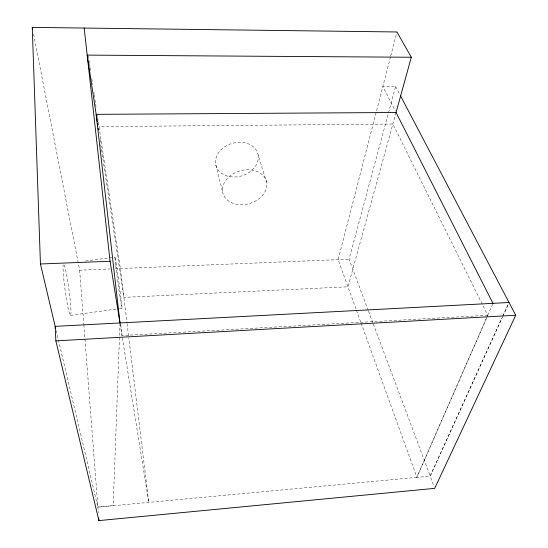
<?xml version="1.0" encoding="UTF-8"?>
<svg xmlns="http://www.w3.org/2000/svg" width="548" height="548" viewBox="0 0 548 548"><rect width="100%" height="100%" fill="white"/><g stroke="black" fill="none" stroke-linecap="round" stroke-linejoin="round"><path stroke-width="0.41" stroke-dasharray="2.74 2.06" d="M119.998 323.06L113.176 505.619L97.88 507.037M390.512 56.807L338.116 259.663L356.145 309.469M390.724 55.978L396.93 31.969M368.222 310.442L349.055 259.218L388.244 113.751M388.47 112.929L395.594 86.481L382.846 86.481L395.3 111.011M396.06 112.498L347.939 286.796L123.896 297.372L100.743 144.59M56.156 330.519L97.88 507.14L416.816 477.37L487.754 315.285L392.875 124.04L98.88 126.65M492.645 304.092L416.816 477.37M361.084 323.128L416.918 477.383L430.221 476.144L502.317 317.292L430.118 476.13L434.126 486.83M502.674 316.511L508.325 304.051L502.66 316.511M70.562 315.401L116.087 309.058M119.457 308.593L121.985 308.236M85.488 261.04L115.025 257.115M487.754 315.285L122.005 335.54L120.635 323.656M33.579 34.12L79.652 270.198L110.21 268.952M115.299 268.746L349.055 259.218M395.594 86.481L399.971 94.818M368.523 311.243L373.017 323.252M373.318 324.053L430.221 476.144M356.433 310.278L360.796 322.327M258.094 154.81A21.769 16.947 -16.2 0 1 229.009 176.497A21.769 16.947 -16.2 0 1 223.577 147.597A21.769 16.947 -16.2 0 1 258.094 154.81L266.588 182.231A22.509 17.022 -16 0 1 236.387 204.253A22.509 17.022 -16 0 1 231.023 175.196A22.509 17.022 -16 0 1 266.588 182.231M215.809 165.017L222.865 192.807M120.094 323.649L148.789 502.393L128.828 338.013M99.976 139.528L100.613 143.747M88.372 55.896L89.386 62.643M89.516 63.493L90.023 66.863M90.146 67.712L90.66 71.082M91.797 78.679L92.687 84.584M93.831 92.18L94.085 93.866M94.215 94.715L94.852 98.928M94.975 99.777L95.482 103.147M95.612 103.997L96.119 107.367M97.263 114.964L97.517 116.649M97.647 117.491L120.389 268.541L126.978 322.765M127.081 323.615L128.725 337.171M79.652 270.198L83.782 323.895M83.851 324.745L98.339 512.969M64.171 264.903A25.975 1.932 82.3 0 1 70.61 304.681A25.975 1.932 82.3 0 1 67.349 304.215A25.975 1.932 82.3 0 1 63.143 264.752M115.772 265.253A25.811 0.473 82.3 0 0 121.772 307.599A25.811 0.473 82.3 0 0 117.936 275.199A25.811 0.473 82.3 0 0 115.772 265.253"/><path stroke-width="0.82" d="M396.094 112.374L411.315 57.245L396.93 31.969L32.264 27.4L40.436 263.978L55.581 328.101M515.736 315.244L434.701 488.357L98.921 520.6L55.862 340.877L55.17 326.355L509.03 302.496L515.736 315.244L55.862 340.877M40.436 263.978L110.079 261.259L119.957 322.806M411.315 57.245L87.18 55.115L97.291 121.8M400.369 95.571L509.03 302.496M492.974 303.345L396.06 112.498L96.16 114.347L119.998 323.06M32.264 27.4L32.592 29.078M97.523 123.369L97.797 125.177M98.215 128.355L98.414 130.054M84.173 28.051L110.079 261.259M98.729 518.059L98.921 520.6"/></g></svg>
